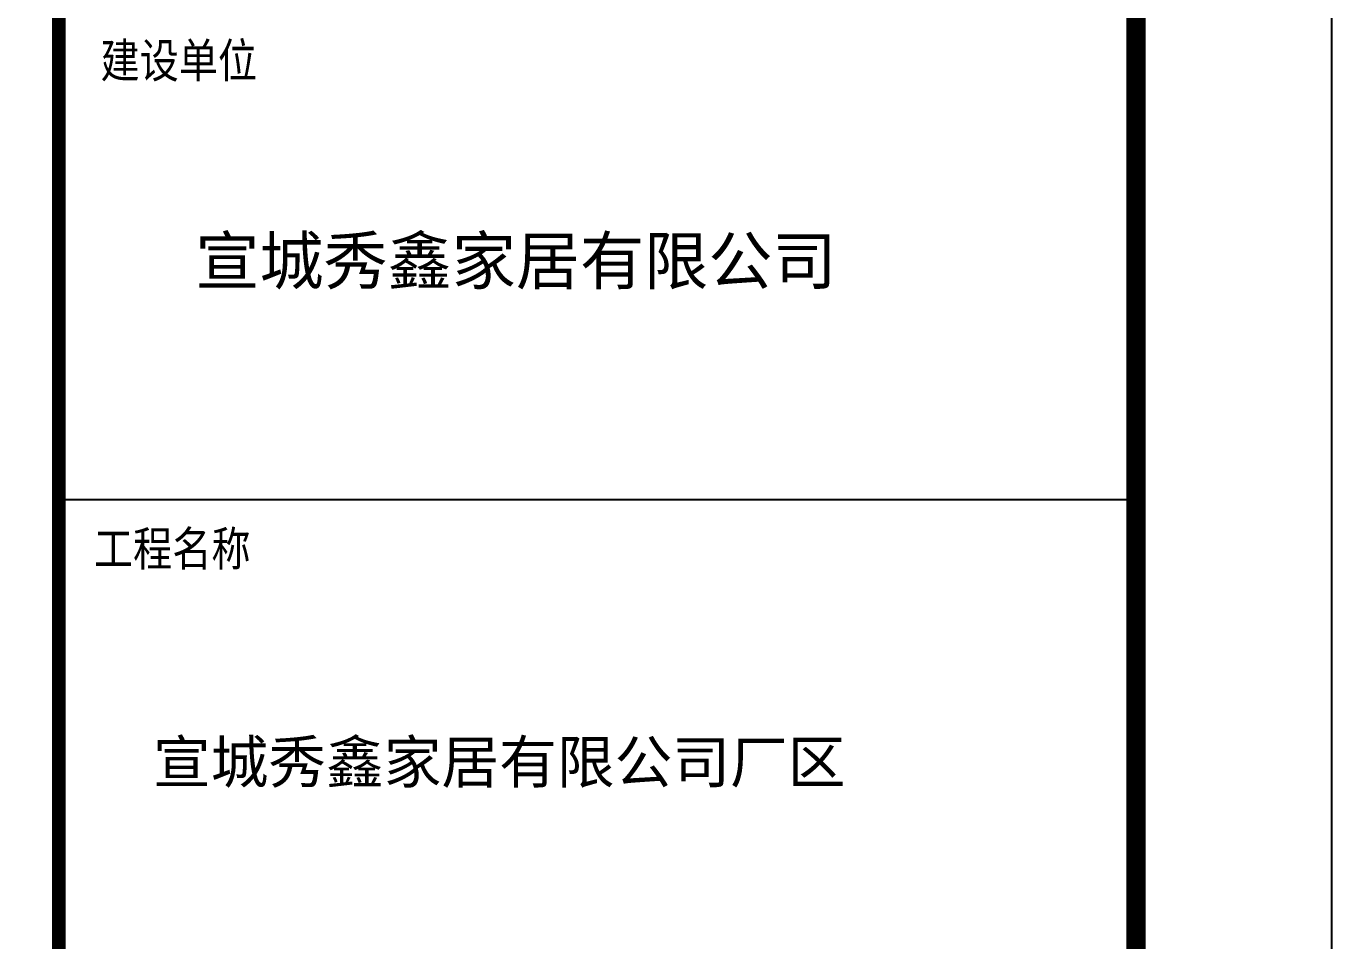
# Model space of a CAD drawing. Extents: x 1728470 to 1835391, y -157368 to 197905.
# Drawn here: x 1781408 to 1788075, y 121740 to 126408 of the extents above; entities that cross this region are included whole.
import ezdxf

# ---------------------------------------------------------------- set-up
doc = ezdxf.new("R2010")
doc.units = 0
doc.header["$LTSCALE"] = 1000
doc.header["$MEASUREMENT"] = 0
for name, color, linetype in [('1', 7, 'CONTINUOUS'), ('PP-PM-TK', 7, 'CONTINUOUS'), ('PUB_TEXT', 7, 'CONTINUOUS'), ('PUB_TITLE', 4, 'CONTINUOUS'), ('TEL_TITLE', 7, 'CONTINUOUS')]:
    doc.layers.add(name, color=color, linetype=linetype)
doc.styles.add('-黑体', font='simhei.ttf', dxfattribs={"width": 0.8})
doc.styles.add('TQ', font='txt.shx', dxfattribs={"width": 0.8, "bigfont": 'hztxt.shx'})

msp = doc.modelspace()

# ---------------------------------------------------------------- linework, layer by layer
at = {"layer": '1'}
msp.add_line((1781574.8, 123993), (1787074.8, 123993), dxfattribs=at)
at = {"layer": 'PP-PM-TK', "color": 4, "const_width": 70}
msp.add_lwpolyline([(1781574.8, 150229), (1781574.8, 110229)], dxfattribs=at)
at = {"layer": 'TEL_TITLE'}
msp.add_lwpolyline([(1728674.8, 109229), (1788074.8, 109229), (1788074.8, 151229), (1728674.8, 151229)], close=True, dxfattribs=at)
at = {"layer": 'TEL_TITLE', "const_width": 100}
msp.add_lwpolyline([(1731174.8, 110229), (1787074.8, 110229), (1787074.8, 150229), (1731174.8, 150229)], close=True, dxfattribs=at)

# ---------------------------------------------------------------- texts
at = {"layer": 'PUB_TEXT', "color": 2, "style": 'TQ'}
for s, p in [('建设单位', (1781787.6, 126125.7)), ('工程名称', (1781754.1, 123634.7))]:
    msp.add_text(s, height=200, dxfattribs=at).set_placement(p)
at = {"layer": 'PUB_TITLE', "color": 255, "style": '-黑体'}
for s, height, p in [('宣城秀鑫家居有限公司', 240, (1782271.8, 125091)), ('宣城秀鑫家居有限公司厂区', 216, (1782055.5, 122545.3))]:
    msp.add_text(s, height=height, dxfattribs=at).set_placement(p)

doc.saveas('drawing.dxf')
